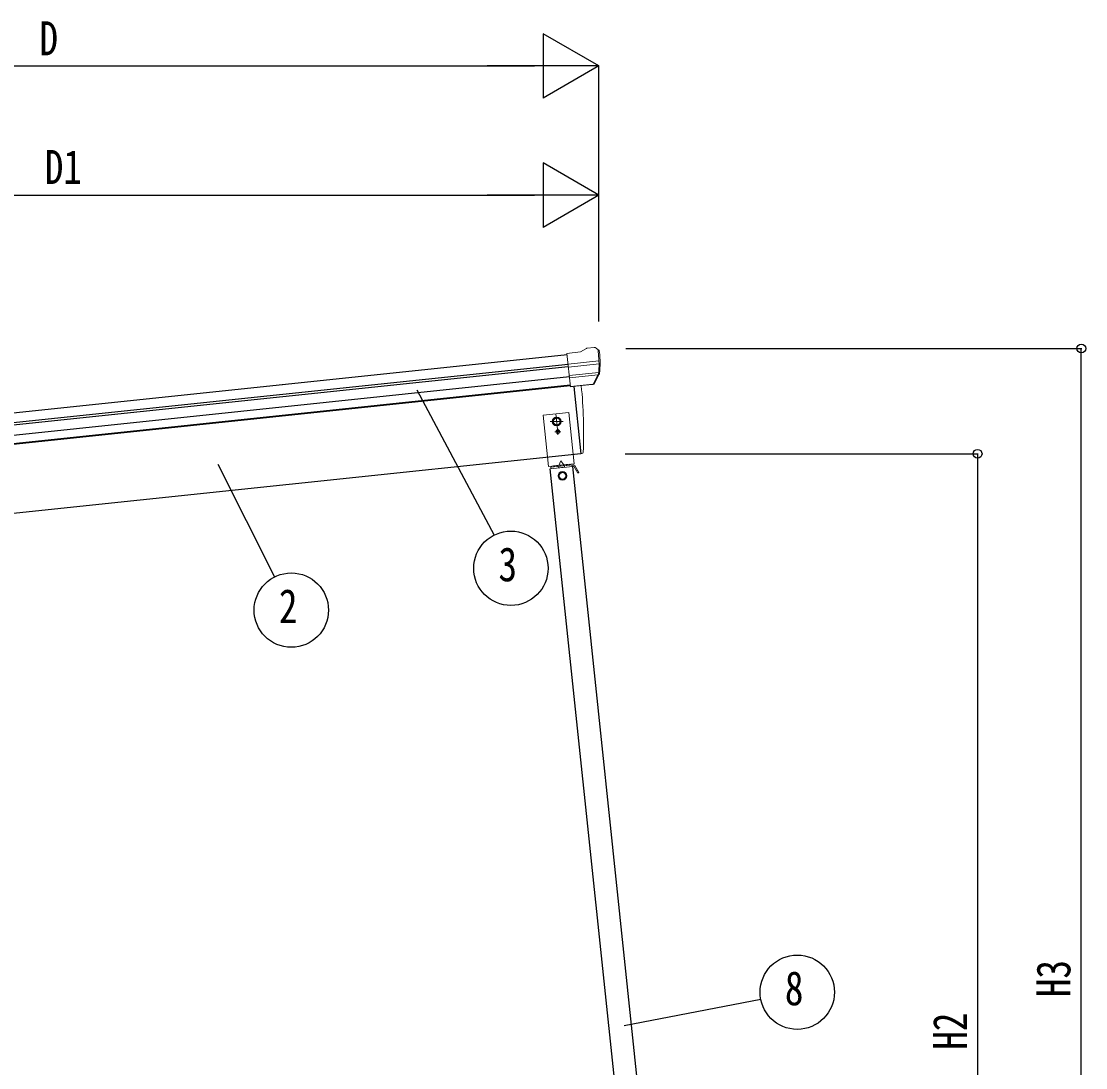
# Model space of a CAD drawing. Units: millimetres, scale not verified. Extents: x -10512 to 10512, y -7425 to 7425.
# Drawn here: x -5136 to -3076, y -2881 to -855 of the extents above; entities that cross this region are included whole.
import ezdxf
from ezdxf.enums import TextEntityAlignment as Align

# ---------------------------------------------------------------- set-up
doc = ezdxf.new("R2010")
doc.units = ezdxf.units.MM
doc.header["$LTSCALE"] = 30
doc.layers.add('0-4_YKK_13', color=4, linetype='Continuous', lineweight=18)
doc.layers.add('0-5_YKK_A1', color=4, linetype='Continuous')
doc.layers.add('0-6_YKK_D', color=6, linetype='Continuous')
doc.styles.add('ＭＳ ゴシック', font='')
doc.styles.get('ＭＳ ゴシック').set_extended_font_data('MS Gothic')

msp = doc.modelspace()

# ---------------------------------------------------------------- linework, layer by layer
at = {"layer": '0-4_YKK_13'}
for p, q in [((-4053.5, -1495.4), (-4080.02, -1498.19)), ((-4073.23, -1562.74), (-4080.02, -1498.19)), ((-4027.18, -1486.6), (-4027.18, -1486.6)), ((-4023.51, -1487.69), (-4023.52, -1487.69)), ((-4023.51, -1487.69), (-4019.19, -1491.19)), ((-4019.19, -1491.19), (-4018.33, -1491.88)), ((-4016.94, -1495.58), (-4017.25, -1493.73)), ((-4077.86, -1518.72), (-4018.12, -1512.44)), ((-4017.64, -1518.31), (-4077.24, -1524.57)), ((-4018.48, -1535.06), (-4075.51, -1541.06)), ((-4019.87, -1539.72), (-4075.04, -1545.52)), ((-4028.43, -1556.3), (-4018.98, -1538)), ((-4027.37, -1556.73), (-4017.25, -1538.47)), ((-4029.88, -1557.96), (-4073.26, -1562.52)), ((-4073.23, -1562.74), (-4063.29, -1561.7)), ((-4066.66, -1562.05), (-4052.96, -1692.42)), ((-4063.29, -1561.7), (-4063.01, -1561.76)), ((-4063.01, -1561.76), (-4037.68, -1559.1)), ((-4037.68, -1559.1), (-4037.43, -1558.98)), ((-4037.43, -1558.98), (-4029.74, -1558.17)), ((-4098.19, -1644.79), (-4101.32, -1614.96)), ((-4112.26, -1629.87), (-4087.25, -1629.87)), ((-4097.66, -1655.51), (-4097.66, -1644.01)), ((-4103.41, -1649.76), (-4091.91, -1649.76)), ((-4098.89, -1649.35), (-4099.71, -1649.35)), ((-4096.43, -1650.17), (-4095.61, -1650.17)), ((-4091.76, -1705.99), (-4095.73, -1714.92)), ((-4091.76, -1705.99), (-4086.01, -1713.9)), ((-4052.96, -1692.42), (-4050.91, -1692.14)), ((-4068.47, -1717.08), (-4112.23, -1721.68)), ((-4067.61, -1713.97), (-4111.05, -1718.54)), ((-4110.74, -1721.52), (-4111.05, -1718.54)), ((-4096.31, -1720.01), (-4096.63, -1717.03)), ((-4096.37, -1719.51), (-4084.43, -1718.26)), ((-4084.38, -1718.75), (-4084.69, -1715.77)), ((-4069.96, -1717.24), (-4070.27, -1714.26)), ((-4070.01, -1716.74), (-4067.35, -1716.46)), ((-4056.65, -1728.85), (-4064.72, -1715.41)), ((-4061.36, -1725.86), (-4059.22, -1724.57))]:
    msp.add_line(p, q, dxfattribs=at)
for points in [[(-4053.5, -1495.4), (-4041.9, -1488.43), (-4041.89, -1488.43)], [(-4040.67, -1488.02), (-4040.66, -1488.02), (-4027.18, -1486.6)], [(-4097.25, -1648.53), (-4097.25, -1647.71), (-4098.07, -1647.71), (-4098.07, -1648.53)], [(-4099.71, -1649.35), (-4099.71, -1650.17), (-4098.89, -1650.17)], [(-4098.07, -1650.99), (-4098.07, -1651.81), (-4097.25, -1651.81), (-4097.25, -1650.99)], [(-4095.61, -1650.17), (-4095.61, -1649.35), (-4096.43, -1649.35)], [(-4056.65, -1728.85), (-4058.79, -1730.14), (-4066.86, -1716.7)]]:
    msp.add_lwpolyline(points, dxfattribs=at)
for points in [[(-4066.01, -1711.8), (-4076.46, -1612.34), (-4126.19, -1617.57), (-4115.73, -1717.02)], [(-4099.76, -1622.37), (-4106.26, -1626.12), (-4106.26, -1633.63), (-4099.76, -1637.38), (-4093.26, -1633.63), (-4093.26, -1626.12)], [(-4075.74, -1714.83), (-4105.58, -1717.97), (-4105.79, -1715.98), (-4075.95, -1712.84)], [(-4088.81, -1727.79), (-4095.24, -1731.66), (-4095.11, -1739.16), (-4088.54, -1742.8), (-4082.11, -1738.93), (-4082.24, -1731.43)]]:
    msp.add_lwpolyline(points, close=True, dxfattribs=at)
for centre, radius in [((-4099.76, -1629.87), 8.5), ((-4099.76, -1629.87), 7.7), ((-4099.76, -1629.87), 6.5), ((-4099.76, -1629.87), 6.5), ((-4099.76, -1629.87), 6.5), ((-4097.66, -1649.76), 3.75), ((-4088.68, -1735.29), 8.5), ((-4088.68, -1735.29), 7.7), ((-4088.68, -1735.29), 6.5)]:
    msp.add_circle(centre, radius, dxfattribs=at)
for centre, radius, start, end in [((-4040.35, -1491), 3, 96.02369, 120.97631), ((-4026.66, -1491.57), 5, 51.04426, 95.95574), ((-4210.5, -1517.23), 192.44, 1.4271, 6.57578), ((-4217.84, -1516.7), 202, 354.13916, 6), ((-4217.84, -1516.7), 200.2, 354.20009, 359.53883), ((-3972.85, -1510.33), 45.32, 182.67122, 185.64518), ((-4017.45, -1519.65), 1.35, 95.1605, 97.91927), ((-4014.85, -1518.09), 2.74, 179.02151, 184.43412), ((-4021.64, -1536.62), 3, 332.69111, 354.20009), ((-4019.88, -1537.02), 3, 331, 354.13916), ((-4947.56, -1652.22), 900, 357.63919, 5.84085), ((-4029.99, -1555.28), 2.99, 285.2717, 331.00739), ((-4098.89, -1648.53), 0.82, 270, 0), ((-4096.43, -1648.53), 0.82, 180, 270), ((-4098.89, -1650.99), 0.82, 0, 90), ((-4096.43, -1650.99), 0.82, 90, 180), ((-4051.33, -1689.16), 3, 278, 357.63919), ((-4067.29, -1716.96), 3, 31, 96), ((-4067.29, -1716.96), 0.5, 31, 96)]:
    msp.add_arc(centre, radius, start, end, dxfattribs=at)
for centre, major_axis, ratio, start_param, end_param in [((-4019.2, -1495.19), (-0.87, 5.91), 0.020485, 0.671432, 1.5691306), ((-4024.6, -1490.67), (5.88, -1.31), 0.24881, 0.460585, 0.4641038), ((-4020.22, -1494.21), (-2.34, 1.9), 0.995767, 3.9859716, 4.712389), ((-4215.53, -1538.64), (-20.92, 199.05), 0.994373, 4.7113789, 4.7277536), ((-4030.19, -1554.98), (-0.11, 3), 0.642905, 3.2459383, 4.203928), ((-4030.06, -1555.18), (1.66, -2.51), 0.997631, 5.8041905, 5.8929484), ((-4030.13, -1555.07), (3.53, -2.11), 0.650902, 5.2561448, 5.3289554), ((-4027.76, -1554.72), (1.08, 3.13), 0.040856, 2.1135035, 2.1416249)]:
    msp.add_ellipse(centre, major_axis=major_axis, ratio=ratio, start_param=start_param, end_param=end_param, dxfattribs=at)
at = {"layer": '0-5_YKK_A1'}
for p, q in [((-6075.89, -1709.98), (-4079.81, -1500.18)), ((-6073.91, -1728.87), (-4077.82, -1519.07)), ((-6073.48, -1733.05), (-4077.38, -1523.25)), ((-6071.38, -1752.91), (-4075.3, -1543.11)), ((-4073.54, -1559.85), (-6069.62, -1769.65)), ((-4073.43, -1560.84), (-5998.72, -1763.2)), ((-4066.66, -1562.05), (-4052.96, -1692.42)), ((-4052.96, -1692.42), (-5980.3, -1895)), ((-3944.98, -3312.92), (-4112.23, -1721.68)), ((-3901.22, -3308.32), (-4068.47, -1717.08))]:
    msp.add_line(p, q, dxfattribs=at)
at = {"layer": '0-6_YKK_D'}
for p, q in [((-4017.92, -941.6), (-4126.17, -879.1)), ((-4126.17, -879.1), (-4126.17, -1004.1)), ((-6011.3, -941.6), (-4142.92, -941.6)), ((-4017.92, -941.6), (-4234.42, -941.6)), ((-4017.92, -941.6), (-4126.17, -1004.1)), ((-4017.92, -1436.28), (-4017.92, -940.6)), ((-4017.92, -1191.6), (-4126.17, -1129.1)), ((-4126.17, -1129.1), (-4126.17, -1254.1)), ((-5933.05, -1191.6), (-4142.92, -1191.6)), ((-4017.92, -1191.6), (-4234.42, -1191.6)), ((-4017.92, -1191.6), (-4126.17, -1254.1)), ((-4017.92, -1435.28), (-4017.92, -1190.6)), ((-3966.09, -1488.58), (-3083.07, -1488.58)), ((-3084.07, -3895), (-3084.07, -1488.58)), ((-4370.62, -1568.41), (-4220.72, -1849.8)), ((-3967.09, -1692.42), (-3283.86, -1692.42)), ((-3284.86, -1692.42), (-3284.86, -3895)), ((-4755.83, -1712.65), (-4645.95, -1930.94)), ((-3968.84, -2799.67), (-3704.7, -2748.69))]:
    msp.add_line(p, q, dxfattribs=at)
for centre, radius in [((-3084.07, -1488.58), 8.5), ((-3284.86, -1692.42), 8.5), ((-4188.5, -1914.19), 72), ((-4613.57, -1995.25), 72), ((-3634.01, -2735.04), 72)]:
    msp.add_circle(centre, radius, dxfattribs=at)

# ---------------------------------------------------------------- texts
at = {"layer": '0-6_YKK_D', "style": 'ＭＳ ゴシック', "width": 0.8}
for s, p in [('D', (-5101.11, -940.8)), ('D1', (-5090.78, -1189.93)), ('3', (-4212.5, -1959.19)), ('2', (-4637.57, -2040.25)), ('8', (-3658.01, -2780.04))]:
    msp.add_text(s, height=65.98, dxfattribs=at).set_placement(p, align=Align.BOTTOM_LEFT)
for s, p in [('H3', (-3085.4, -2744.59)), ('H2', (-3285.66, -2846.52))]:
    msp.add_text(s, height=65.98, rotation=90, dxfattribs=at).set_placement(p, align=Align.BOTTOM_LEFT)

doc.saveas('drawing.dxf')
